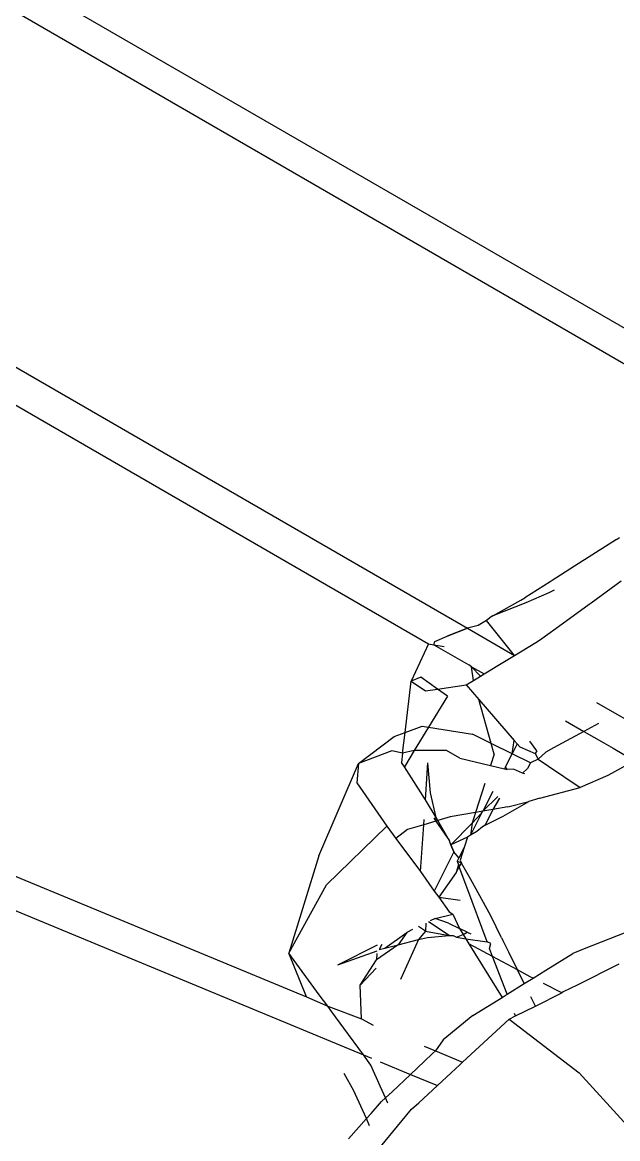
# Model space of a CAD drawing. Header units: inches. Extents: x 3324238 to 135265466, y -1036581 to 20094598.
# Drawn here: x 3354731.444 to 3354731.772, y -519085.294 to -519084.679 of the extents above; entities that cross this region are included whole.
import ezdxf

# ---------------------------------------------------------------- set-up
doc = ezdxf.new("R2010")
doc.units = ezdxf.units.IN
doc.header["$MEASUREMENT"] = 0
doc.layers.add('FURNITURE', color=32, linetype='Continuous', lineweight=13)

msp = doc.modelspace()

# ---------------------------------------------------------------- linework, layer by layer
for p, q in [((3354731.82302, -519084.89492, 0.00267), (3354729.29934, -519083.43558, 0.00267)), ((3354731.80113, -519084.86249, 0.00267), (3354729.35817, -519083.4513, 0.00267)), ((3354729.13836, -519083.54004, 0.00267), (3354731.68878, -519085.01253, 0.00267)), ((3354729.13202, -519083.55621, 0.00267), (3354731.66734, -519085.02116, 0.00267)), ((3354728.62802, -519084.00333, 0.00267), (3354731.6315, -519085.24741, 0.00267)), ((3354728.66634, -519084.0006, 0.00267), (3354731.60007, -519085.21553, 0.00267)), ((3354731.77082, -519084.96365, 0.00267), (3354731.75327, -519084.97485, 0.00267)), ((3354731.77082, -519084.96365, 0.00267), (3354731.77242, -519084.96255, 0.00267)), ((3354731.75238, -519084.97542, 0.00267), (3354731.73542, -519084.98624, 0.00267)), ((3354731.75327, -519084.97485, 0.00267), (3354731.75238, -519084.97542, 0.00267)), ((3354731.73426, -519084.98698, 0.00267), (3354731.72036, -519084.99585, 0.00267)), ((3354731.73542, -519084.98624, 0.00267), (3354731.73426, -519084.98698, 0.00267)), ((3354731.75682, -519084.99861, 0.00267), (3354731.77344, -519084.9865, 0.00267)), ((3354731.73356, -519084.99302, 0.00267), (3354731.72096, -519084.99864, 0.00267)), ((3354731.73661, -519084.99153, 0.00267), (3354731.73356, -519084.99302, 0.00267)), ((3354731.70282, -519085.00567, 0.00267), (3354731.71821, -519084.99705, 0.00267)), ((3354731.72096, -519084.99864, 0.00267), (3354731.70282, -519085.00567, 0.00267)), ((3354731.71821, -519084.99705, 0.00267), (3354731.72036, -519084.99585, 0.00267)), ((3354731.74094, -519085.01017, 0.00267), (3354731.7558, -519084.99936, 0.00267)), ((3354731.7558, -519084.99936, 0.00267), (3354731.75682, -519084.99861, 0.00267)), ((3354731.70186, -519085.00621, 0.00267), (3354731.69934, -519085.00829, 0.00267)), ((3354731.70282, -519085.00567, 0.00267), (3354731.70186, -519085.00621, 0.00267)), ((3354731.68878, -519085.01253, 0.00267), (3354731.67768, -519085.017, 0.00267)), ((3354731.67768, -519085.017, 0.00267), (3354731.68878, -519085.01253, 0.00267)), ((3354731.69464, -519085.01107, 0.00267), (3354731.68878, -519085.01253, 0.00267)), ((3354731.68878, -519085.01253, 0.00267), (3354731.7147, -519085.0275, 0.00267)), ((3354731.69934, -519085.00829, 0.00267), (3354731.69464, -519085.01107, 0.00267)), ((3354731.7147, -519085.0275, 0.00267), (3354731.69934, -519085.00829, 0.00267)), ((3354731.72982, -519085.01827, 0.00267), (3354731.74094, -519085.01017, 0.00267)), ((3354731.67027, -519085.02167, 0.00267), (3354731.67072, -519085.0198, 0.00267)), ((3354731.67072, -519085.0198, 0.00267), (3354731.67768, -519085.017, 0.00267)), ((3354731.72642, -519085.02035, 0.00267), (3354731.72729, -519085.01982, 0.00267)), ((3354731.72729, -519085.01982, 0.00267), (3354731.72982, -519085.01827, 0.00267)), ((3354731.66734, -519085.02116, 0.00267), (3354731.65778, -519085.04171, 0.00267)), ((3354731.66734, -519085.02116, 0.00267), (3354731.67027, -519085.02167, 0.00267)), ((3354731.67027, -519085.02167, 0.00267), (3354731.67587, -519085.02265, 0.00267)), ((3354731.67027, -519085.02167, 0.00267), (3354731.6896, -519085.03279, 0.00267)), ((3354731.7147, -519085.0275, 0.00267), (3354731.72642, -519085.02035, 0.00267)), ((3354731.70554, -519085.03308, 0.00267), (3354731.7147, -519085.0275, 0.00267)), ((3354731.69101, -519085.03378, 0.00267), (3354731.6896, -519085.03279, 0.00267)), ((3354731.69101, -519085.03378, 0.00267), (3354731.69593, -519085.03894, 0.00267)), ((3354731.69203, -519085.04132, 0.00267), (3354731.69101, -519085.03378, 0.00267)), ((3354731.69101, -519085.03378, 0.00267), (3354731.698, -519085.03768, 0.00267)), ((3354731.69593, -519085.03894, 0.00267), (3354731.698, -519085.03768, 0.00267)), ((3354731.698, -519085.03768, 0.00267), (3354731.69981, -519085.03658, 0.00267)), ((3354731.69981, -519085.03658, 0.00267), (3354731.70554, -519085.03308, 0.00267)), ((3354731.65443, -519085.06997, 0.00267), (3354731.65778, -519085.04171, 0.00267)), ((3354731.66307, -519085.03954, 0.00267), (3354731.65778, -519085.04171, 0.00267)), ((3354731.65778, -519085.04171, 0.00267), (3354731.6656, -519085.04697, 0.00267)), ((3354731.67228, -519085.04601, 0.00267), (3354731.66307, -519085.03954, 0.00267)), ((3354731.67228, -519085.04601, 0.00267), (3354731.68805, -519085.04375, 0.00267)), ((3354731.68805, -519085.04375, 0.00267), (3354731.69203, -519085.04132, 0.00267)), ((3354731.68805, -519085.04375, 0.00267), (3354731.69499, -519085.05175, 0.00267)), ((3354731.69203, -519085.04132, 0.00267), (3354731.69593, -519085.03894, 0.00267)), ((3354731.6656, -519085.04697, 0.00267), (3354731.67228, -519085.04601, 0.00267)), ((3354731.67785, -519085.04994, 0.00267), (3354731.66741, -519085.06698, 0.00267)), ((3354731.67785, -519085.04994, 0.00267), (3354731.67228, -519085.04601, 0.00267)), ((3354731.70187, -519085.07596, 0.00267), (3354731.69499, -519085.05175, 0.00267)), ((3354731.69499, -519085.05175, 0.00267), (3354731.71456, -519085.0743, 0.00267)), ((3354731.78926, -519085.07034, 0.00267), (3354731.76008, -519085.0537, 0.00267)), ((3354731.65443, -519085.06997, 0.00267), (3354731.6638, -519085.0664, 0.00267)), ((3354731.66741, -519085.06698, 0.00267), (3354731.65947, -519085.07993, 0.00267)), ((3354731.6638, -519085.0664, 0.00267), (3354731.66741, -519085.06698, 0.00267)), ((3354731.66741, -519085.06698, 0.00267), (3354731.69157, -519085.07083, 0.00267)), ((3354731.74279, -519085.06354, 0.00267), (3354731.75291, -519085.06938, 0.00267)), ((3354731.75484, -519085.06834, 0.00267), (3354731.75291, -519085.06938, 0.00267)), ((3354731.76091, -519085.06505, 0.00267), (3354731.75484, -519085.06834, 0.00267)), ((3354731.62875, -519085.08699, 0.00267), (3354731.6485, -519085.07223, 0.00267)), ((3354731.6485, -519085.07223, 0.00267), (3354731.65443, -519085.06997, 0.00267)), ((3354731.65308, -519085.0814, 0.00267), (3354731.65443, -519085.06997, 0.00267)), ((3354731.70187, -519085.07596, 0.00267), (3354731.69157, -519085.07083, 0.00267)), ((3354731.71336, -519085.08168, 0.00267), (3354731.71456, -519085.0743, 0.00267)), ((3354731.71456, -519085.0743, 0.00267), (3354731.71619, -519085.07617, 0.00267)), ((3354731.72692, -519085.08, 0.00267), (3354731.7232, -519085.07469, 0.00267)), ((3354731.75291, -519085.06938, 0.00267), (3354731.7362, -519085.07843, 0.00267)), ((3354731.75291, -519085.06938, 0.00267), (3354731.76383, -519085.07565, 0.00267)), ((3354731.64704, -519085.07996, 0.00267), (3354731.62875, -519085.08699, 0.00267)), ((3354731.65308, -519085.0814, 0.00267), (3354731.64704, -519085.07996, 0.00267)), ((3354731.65947, -519085.07993, 0.00267), (3354731.65308, -519085.0814, 0.00267)), ((3354731.65947, -519085.07993, 0.00267), (3354731.65403, -519085.0888, 0.00267)), ((3354731.67731, -519085.07988, 0.00267), (3354731.65947, -519085.07993, 0.00267)), ((3354731.6845, -519085.08406, 0.00267), (3354731.67731, -519085.07988, 0.00267)), ((3354731.70356, -519085.08191, 0.00267), (3354731.70187, -519085.07596, 0.00267)), ((3354731.71336, -519085.08168, 0.00267), (3354731.70187, -519085.07596, 0.00267)), ((3354731.71619, -519085.07617, 0.00267), (3354731.71336, -519085.08168, 0.00267)), ((3354731.71619, -519085.07617, 0.00267), (3354731.71765, -519085.07785, 0.00267)), ((3354731.71765, -519085.07785, 0.00267), (3354731.72613, -519085.08153, 0.00267)), ((3354731.72692, -519085.08, 0.00267), (3354731.72613, -519085.08153, 0.00267)), ((3354731.73187, -519085.08077, 0.00267), (3354731.72768, -519085.08457, 0.00267)), ((3354731.7362, -519085.07843, 0.00267), (3354731.73187, -519085.08077, 0.00267)), ((3354731.76383, -519085.07565, 0.00267), (3354731.76897, -519085.07865, 0.00267)), ((3354731.76897, -519085.07865, 0.00267), (3354731.78077, -519085.08546, 0.00267)), ((3354731.60688, -519085.13781, 0.00267), (3354731.62875, -519085.08699, 0.00267)), ((3354731.62875, -519085.08699, 0.00267), (3354731.62784, -519085.09758, 0.00267)), ((3354731.65308, -519085.0814, 0.00267), (3354731.65251, -519085.08639, 0.00267)), ((3354731.65403, -519085.0888, 0.00267), (3354731.65251, -519085.08639, 0.00267)), ((3354731.66558, -519085.10709, 0.00267), (3354731.66694, -519085.08659, 0.00267)), ((3354731.66838, -519085.10308, 0.00267), (3354731.66694, -519085.08659, 0.00267)), ((3354731.6845, -519085.08406, 0.00267), (3354731.70153, -519085.08818, 0.00267)), ((3354731.70356, -519085.08191, 0.00267), (3354731.70153, -519085.08818, 0.00267)), ((3354731.70967, -519085.08889, 0.00267), (3354731.71336, -519085.08168, 0.00267)), ((3354731.72348, -519085.08671, 0.00267), (3354731.71336, -519085.08168, 0.00267)), ((3354731.72348, -519085.08671, 0.00267), (3354731.72188, -519085.08983, 0.00267)), ((3354731.72768, -519085.08457, 0.00267), (3354731.72348, -519085.08671, 0.00267)), ((3354731.72613, -519085.08153, 0.00267), (3354731.72768, -519085.08457, 0.00267)), ((3354731.72768, -519085.08457, 0.00267), (3354731.73345, -519085.08845, 0.00267)), ((3354731.78077, -519085.08546, 0.00267), (3354731.76606, -519085.0936, 0.00267)), ((3354731.66558, -519085.10709, 0.00267), (3354731.65403, -519085.0888, 0.00267)), ((3354731.70153, -519085.08818, 0.00267), (3354731.70909, -519085.09001, 0.00267)), ((3354731.70967, -519085.08889, 0.00267), (3354731.70909, -519085.09001, 0.00267)), ((3354731.70909, -519085.09001, 0.00267), (3354731.71064, -519085.09039, 0.00267)), ((3354731.71064, -519085.09039, 0.00267), (3354731.70967, -519085.08889, 0.00267)), ((3354731.71416, -519085.09014, 0.00267), (3354731.71064, -519085.09039, 0.00267)), ((3354731.71902, -519085.09242, 0.00267), (3354731.71416, -519085.09014, 0.00267)), ((3354731.72188, -519085.08983, 0.00267), (3354731.71902, -519085.09242, 0.00267)), ((3354731.72038, -519085.09275, 0.00267), (3354731.71902, -519085.09242, 0.00267)), ((3354731.73345, -519085.08845, 0.00267), (3354731.75089, -519085.10014, 0.00267)), ((3354731.76606, -519085.0936, 0.00267), (3354731.75089, -519085.10014, 0.00267)), ((3354731.62784, -519085.09758, 0.00267), (3354731.64446, -519085.12152, 0.00267)), ((3354731.69835, -519085.09801, 0.00267), (3354731.6932, -519085.11392, 0.00267)), ((3354731.67163, -519085.11667, 0.00267), (3354731.66838, -519085.10308, 0.00267)), ((3354731.70273, -519085.10243, 0.00267), (3354731.69718, -519085.11324, 0.00267)), ((3354731.69718, -519085.11324, 0.00267), (3354731.70551, -519085.10523, 0.00267)), ((3354731.72859, -519085.10618, 0.00267), (3354731.75089, -519085.10014, 0.00267)), ((3354731.67163, -519085.11667, 0.00267), (3354731.66558, -519085.10709, 0.00267)), ((3354731.70634, -519085.10607, 0.00267), (3354731.70271, -519085.1123, 0.00267)), ((3354731.7111, -519085.11086, 0.00267), (3354731.70271, -519085.1123, 0.00267)), ((3354731.70843, -519085.11608, 0.00267), (3354731.72249, -519085.10784, 0.00267)), ((3354731.7111, -519085.11086, 0.00267), (3354731.72249, -519085.10784, 0.00267)), ((3354731.72859, -519085.10618, 0.00267), (3354731.72249, -519085.10784, 0.00267)), ((3354731.66467, -519085.1207, 0.00267), (3354731.66486, -519085.11788, 0.00267)), ((3354731.67026, -519085.11692, 0.00267), (3354731.67131, -519085.11871, 0.00267)), ((3354731.67131, -519085.11871, 0.00267), (3354731.67163, -519085.11667, 0.00267)), ((3354731.67255, -519085.11833, 0.00267), (3354731.67163, -519085.11667, 0.00267)), ((3354731.67934, -519085.11629, 0.00267), (3354731.67255, -519085.11833, 0.00267)), ((3354731.6932, -519085.11392, 0.00267), (3354731.67934, -519085.11629, 0.00267)), ((3354731.6966, -519085.11439, 0.00267), (3354731.69039, -519085.12649, 0.00267)), ((3354731.6932, -519085.11392, 0.00267), (3354731.69128, -519085.11985, 0.00267)), ((3354731.69128, -519085.11985, 0.00267), (3354731.6966, -519085.11439, 0.00267)), ((3354731.69718, -519085.11324, 0.00267), (3354731.6932, -519085.11392, 0.00267)), ((3354731.6966, -519085.11439, 0.00267), (3354731.69718, -519085.11324, 0.00267)), ((3354731.70271, -519085.1123, 0.00267), (3354731.69718, -519085.11324, 0.00267)), ((3354731.70271, -519085.1123, 0.00267), (3354731.69846, -519085.12096, 0.00267)), ((3354731.69846, -519085.12096, 0.00267), (3354731.70843, -519085.11608, 0.00267)), ((3354731.61111, -519085.1538, 0.00267), (3354731.64446, -519085.12152, 0.00267)), ((3354731.64446, -519085.12152, 0.00267), (3354731.64941, -519085.12832, 0.00267)), ((3354731.65571, -519085.12339, 0.00267), (3354731.64941, -519085.12832, 0.00267)), ((3354731.66467, -519085.1207, 0.00267), (3354731.65571, -519085.12339, 0.00267)), ((3354731.66296, -519085.14649, 0.00267), (3354731.66467, -519085.1207, 0.00267)), ((3354731.67131, -519085.11871, 0.00267), (3354731.66467, -519085.1207, 0.00267)), ((3354731.67255, -519085.11833, 0.00267), (3354731.67131, -519085.11871, 0.00267)), ((3354731.67131, -519085.11871, 0.00267), (3354731.67881, -519085.12965, 0.00267)), ((3354731.67881, -519085.12965, 0.00267), (3354731.67255, -519085.11833, 0.00267)), ((3354731.67966, -519085.1318, 0.00267), (3354731.69128, -519085.11985, 0.00267)), ((3354731.69128, -519085.11985, 0.00267), (3354731.69039, -519085.12649, 0.00267)), ((3354731.69395, -519085.12436, 0.00267), (3354731.69039, -519085.12649, 0.00267)), ((3354731.69713, -519085.12188, 0.00267), (3354731.69395, -519085.12436, 0.00267)), ((3354731.69846, -519085.12096, 0.00267), (3354731.69713, -519085.12188, 0.00267)), ((3354731.64941, -519085.12832, 0.00267), (3354731.66296, -519085.14649, 0.00267)), ((3354731.67966, -519085.1318, 0.00267), (3354731.67881, -519085.12965, 0.00267)), ((3354731.68877, -519085.1276, 0.00267), (3354731.67966, -519085.1318, 0.00267)), ((3354731.68877, -519085.1276, 0.00267), (3354731.68697, -519085.13316, 0.00267)), ((3354731.69039, -519085.12649, 0.00267), (3354731.68877, -519085.1276, 0.00267)), ((3354731.68119, -519085.1357, 0.00267), (3354731.67051, -519085.15729, 0.00267)), ((3354731.67966, -519085.1318, 0.00267), (3354731.68119, -519085.1357, 0.00267)), ((3354731.68119, -519085.1357, 0.00267), (3354731.67966, -519085.1318, 0.00267)), ((3354731.68399, -519085.13899, 0.00267), (3354731.68119, -519085.1357, 0.00267)), ((3354731.68697, -519085.13316, 0.00267), (3354731.68399, -519085.13899, 0.00267)), ((3354731.68697, -519085.13316, 0.00267), (3354731.68468, -519085.14024, 0.00267)), ((3354731.60688, -519085.13781, 0.00267), (3354731.59042, -519085.1914, 0.00267)), ((3354731.68384, -519085.14284, 0.00267), (3354731.68251, -519085.14697, 0.00267)), ((3354731.68399, -519085.13899, 0.00267), (3354731.68307, -519085.14077, 0.00267)), ((3354731.68307, -519085.14077, 0.00267), (3354731.68384, -519085.14284, 0.00267)), ((3354731.68553, -519085.14178, 0.00267), (3354731.68307, -519085.14077, 0.00267)), ((3354731.68384, -519085.14284, 0.00267), (3354731.68426, -519085.14396, 0.00267)), ((3354731.68426, -519085.14396, 0.00267), (3354731.68553, -519085.14178, 0.00267)), ((3354731.68468, -519085.14024, 0.00267), (3354731.68553, -519085.14178, 0.00267)), ((3354731.69058, -519085.15089, 0.00267), (3354731.68553, -519085.14178, 0.00267)), ((3354731.66296, -519085.14649, 0.00267), (3354731.67051, -519085.15729, 0.00267)), ((3354731.68251, -519085.14697, 0.00267), (3354731.67292, -519085.16059, 0.00267)), ((3354731.68251, -519085.14697, 0.00267), (3354731.68426, -519085.14396, 0.00267)), ((3354731.68841, -519085.15512, 0.00267), (3354731.68426, -519085.14396, 0.00267)), ((3354731.59042, -519085.1914, 0.00267), (3354731.61111, -519085.1538, 0.00267)), ((3354731.69958, -519085.18514, 0.00267), (3354731.68841, -519085.15512, 0.00267)), ((3354731.70165, -519085.17088, 0.00267), (3354731.69058, -519085.15089, 0.00267)), ((3354731.67051, -519085.15729, 0.00267), (3354731.67292, -519085.16059, 0.00267)), ((3354731.67292, -519085.16059, 0.00267), (3354731.68478, -519085.1622, 0.00267)), ((3354731.67292, -519085.16059, 0.00267), (3354731.67875, -519085.16859, 0.00267)), ((3354731.671, -519085.17236, 0.00267), (3354731.66823, -519085.1737, 0.00267)), ((3354731.671, -519085.17236, 0.00267), (3354731.68081, -519085.16996, 0.00267)), ((3354731.67829, -519085.17487, 0.00267), (3354731.671, -519085.17236, 0.00267)), ((3354731.67875, -519085.16859, 0.00267), (3354731.68081, -519085.16996, 0.00267)), ((3354731.68081, -519085.16996, 0.00267), (3354731.68443, -519085.17783, 0.00267)), ((3354731.70758, -519085.18288, 0.00267), (3354731.70165, -519085.17088, 0.00267)), ((3354731.65858, -519085.1784, 0.00267), (3354731.65532, -519085.17999, 0.00267)), ((3354731.66559, -519085.17926, 0.00267), (3354731.66178, -519085.18395, 0.00267)), ((3354731.66559, -519085.17926, 0.00267), (3354731.6619, -519085.17678, 0.00267)), ((3354731.66591, -519085.17483, 0.00267), (3354731.66559, -519085.17926, 0.00267)), ((3354731.66559, -519085.17926, 0.00267), (3354731.67872, -519085.18177, 0.00267)), ((3354731.67872, -519085.18177, 0.00267), (3354731.66724, -519085.17419, 0.00267)), ((3354731.67829, -519085.17487, 0.00267), (3354731.68443, -519085.17783, 0.00267)), ((3354731.68854, -519085.17981, 0.00267), (3354731.68443, -519085.17783, 0.00267)), ((3354731.68443, -519085.17783, 0.00267), (3354731.68648, -519085.18117, 0.00267)), ((3354731.7918, -519085.17389, 0.00267), (3354731.75307, -519085.18908, 0.00267)), ((3354731.64325, -519085.18867, 0.00267), (3354731.65532, -519085.17999, 0.00267)), ((3354731.65532, -519085.17999, 0.00267), (3354731.65066, -519085.18679, 0.00267)), ((3354731.65066, -519085.18679, 0.00267), (3354731.66178, -519085.18395, 0.00267)), ((3354731.66178, -519085.18395, 0.00267), (3354731.65186, -519085.20588, 0.00267)), ((3354731.66178, -519085.18395, 0.00267), (3354731.6667, -519085.1827, 0.00267)), ((3354731.6667, -519085.1827, 0.00267), (3354731.67872, -519085.18177, 0.00267)), ((3354731.67872, -519085.18177, 0.00267), (3354731.68099, -519085.18159, 0.00267)), ((3354731.68099, -519085.18159, 0.00267), (3354731.68275, -519085.18254, 0.00267)), ((3354731.68275, -519085.18254, 0.00267), (3354731.68648, -519085.18117, 0.00267)), ((3354731.68275, -519085.18254, 0.00267), (3354731.68794, -519085.18353, 0.00267)), ((3354731.68648, -519085.18117, 0.00267), (3354731.68854, -519085.17981, 0.00267)), ((3354731.68648, -519085.18117, 0.00267), (3354731.68794, -519085.18353, 0.00267)), ((3354731.68794, -519085.18353, 0.00267), (3354731.68959, -519085.18622, 0.00267)), ((3354731.68794, -519085.18353, 0.00267), (3354731.69958, -519085.18514, 0.00267)), ((3354731.68854, -519085.17981, 0.00267), (3354731.69068, -519085.18084, 0.00267)), ((3354731.70172, -519085.18617, 0.00267), (3354731.69958, -519085.18514, 0.00267)), ((3354731.70758, -519085.18288, 0.00267), (3354731.70821, -519085.18416, 0.00267)), ((3354731.71154, -519085.1909, 0.00267), (3354731.70821, -519085.18416, 0.00267)), ((3354731.60007, -519085.21553, 0.00267), (3354731.59042, -519085.1914, 0.00267)), ((3354731.60712, -519085.21428, 0.00267), (3354731.59042, -519085.1914, 0.00267)), ((3354731.61732, -519085.1979, 0.00267), (3354731.63919, -519085.18681, 0.00267)), ((3354731.61732, -519085.1979, 0.00267), (3354731.63898, -519085.19019, 0.00267)), ((3354731.65066, -519085.18679, 0.00267), (3354731.63872, -519085.19509, 0.00267)), ((3354731.6389, -519085.19165, 0.00267), (3354731.63872, -519085.19509, 0.00267)), ((3354731.64155, -519085.18668, 0.00267), (3354731.64014, -519085.18933, 0.00267)), ((3354731.64014, -519085.18933, 0.00267), (3354731.64325, -519085.18867, 0.00267)), ((3354731.64014, -519085.18933, 0.00267), (3354731.64325, -519085.18867, 0.00267)), ((3354731.64325, -519085.18867, 0.00267), (3354731.65066, -519085.18679, 0.00267)), ((3354731.68959, -519085.18622, 0.00267), (3354731.7078, -519085.21581, 0.00267)), ((3354731.70265, -519085.19325, 0.00267), (3354731.68959, -519085.18622, 0.00267)), ((3354731.70094, -519085.18878, 0.00267), (3354731.70172, -519085.18617, 0.00267)), ((3354731.70265, -519085.19325, 0.00267), (3354731.70094, -519085.18878, 0.00267)), ((3354731.71634, -519085.20062, 0.00267), (3354731.71154, -519085.1909, 0.00267)), ((3354731.73197, -519085.20075, 0.00267), (3354731.74674, -519085.19156, 0.00267)), ((3354731.75307, -519085.18908, 0.00267), (3354731.74674, -519085.19156, 0.00267)), ((3354731.6296, -519085.20911, 0.00267), (3354731.63872, -519085.19509, 0.00267)), ((3354731.71061, -519085.21405, 0.00267), (3354731.70265, -519085.19325, 0.00267)), ((3354731.71634, -519085.20062, 0.00267), (3354731.70265, -519085.19325, 0.00267)), ((3354731.7722, -519085.19751, 0.00267), (3354731.74914, -519085.20903, 0.00267)), ((3354731.63847, -519085.19971, 0.00267), (3354731.6296, -519085.20911, 0.00267)), ((3354731.72007, -519085.20817, 0.00267), (3354731.71634, -519085.20062, 0.00267)), ((3354731.72335, -519085.2044, 0.00267), (3354731.71634, -519085.20062, 0.00267)), ((3354731.72488, -519085.20517, 0.00267), (3354731.73197, -519085.20075, 0.00267)), ((3354731.63046, -519085.2276, 0.00267), (3354731.6296, -519085.20911, 0.00267)), ((3354731.71061, -519085.21405, 0.00267), (3354731.72007, -519085.20817, 0.00267)), ((3354731.72007, -519085.20817, 0.00267), (3354731.72488, -519085.20517, 0.00267)), ((3354731.72488, -519085.20517, 0.00267), (3354731.72335, -519085.2044, 0.00267)), ((3354731.74068, -519085.21325, 0.00267), (3354731.73071, -519085.20813, 0.00267)), ((3354731.74914, -519085.20903, 0.00267), (3354731.74157, -519085.21261, 0.00267)), ((3354731.60007, -519085.21553, 0.00267), (3354731.61182, -519085.22066, 0.00267)), ((3354731.61182, -519085.22066, 0.00267), (3354731.60712, -519085.21428, 0.00267)), ((3354731.69181, -519085.22576, 0.00267), (3354731.7078, -519085.21581, 0.00267)), ((3354731.7078, -519085.21581, 0.00267), (3354731.71061, -519085.21405, 0.00267)), ((3354731.72616, -519085.22051, 0.00267), (3354731.72365, -519085.21543, 0.00267)), ((3354731.72616, -519085.22051, 0.00267), (3354731.74068, -519085.21325, 0.00267)), ((3354731.74157, -519085.21261, 0.00267), (3354731.74068, -519085.21325, 0.00267)), ((3354731.61406, -519085.22371, 0.00267), (3354731.61182, -519085.22066, 0.00267)), ((3354731.61182, -519085.22066, 0.00267), (3354731.63046, -519085.2276, 0.00267)), ((3354731.71518, -519085.22599, 0.00267), (3354731.72616, -519085.22051, 0.00267)), ((3354731.62071, -519085.23274, 0.00267), (3354731.61406, -519085.22371, 0.00267)), ((3354731.63046, -519085.2276, 0.00267), (3354731.63681, -519085.23101, 0.00267)), ((3354731.69181, -519085.22576, 0.00267), (3354731.67535, -519085.23902, 0.00267)), ((3354731.68609, -519085.25143, 0.00267), (3354731.71181, -519085.22768, 0.00267)), ((3354731.71181, -519085.22768, 0.00267), (3354731.71518, -519085.22599, 0.00267)), ((3354731.71181, -519085.22768, 0.00267), (3354731.75032, -519085.25735, 0.00267)), ((3354731.71518, -519085.22599, 0.00267), (3354731.71469, -519085.2247, 0.00267)), ((3354731.6315, -519085.24741, 0.00267), (3354731.62071, -519085.23274, 0.00267)), ((3354731.67535, -519085.23902, 0.00267), (3354731.67111, -519085.24522, 0.00267)), ((3354731.66954, -519085.24669, 0.00267), (3354731.6649, -519085.25105, 0.00267)), ((3354731.66498, -519085.24268, 0.00267), (3354731.67111, -519085.24522, 0.00267)), ((3354731.67111, -519085.24522, 0.00267), (3354731.66954, -519085.24669, 0.00267)), ((3354731.67111, -519085.24522, 0.00267), (3354731.68609, -519085.25143, 0.00267)), ((3354731.6315, -519085.24741, 0.00267), (3354731.63584, -519085.24921, 0.00267)), ((3354731.63564, -519085.25303, 0.00267), (3354731.6315, -519085.24741, 0.00267)), ((3354731.64093, -519085.26504, 0.00267), (3354731.63564, -519085.25303, 0.00267)), ((3354731.64073, -519085.25124, 0.00267), (3354731.65737, -519085.25813, 0.00267)), ((3354731.6649, -519085.25105, 0.00267), (3354731.65737, -519085.25813, 0.00267)), ((3354731.67981, -519085.25723, 0.00267), (3354731.68451, -519085.25289, 0.00267)), ((3354731.68451, -519085.25289, 0.00267), (3354731.68609, -519085.25143, 0.00267)), ((3354731.62626, -519085.26712, 0.00267), (3354731.62093, -519085.25767, 0.00267)), ((3354731.65737, -519085.25813, 0.00267), (3354731.64723, -519085.26765, 0.00267)), ((3354731.65737, -519085.25813, 0.00267), (3354731.67219, -519085.26427, 0.00267)), ((3354731.67219, -519085.26427, 0.00267), (3354731.67981, -519085.25723, 0.00267)), ((3354731.75032, -519085.25735, 0.00267), (3354731.78056, -519085.29056, 0.00267)), ((3354731.64359, -519085.27108, 0.00267), (3354731.64093, -519085.26504, 0.00267)), ((3354731.66193, -519085.27374, 0.00267), (3354731.67219, -519085.26427, 0.00267)), ((3354731.63093, -519085.27763, 0.00267), (3354731.62626, -519085.26712, 0.00267)), ((3354731.64359, -519085.27108, 0.00267), (3354731.64149, -519085.27305, 0.00267)), ((3354731.64723, -519085.26765, 0.00267), (3354731.64359, -519085.27108, 0.00267)), ((3354731.64484, -519085.27392, 0.00267), (3354731.64359, -519085.27108, 0.00267)), ((3354731.61314, -519085.33157, 0.00267), (3354731.65801, -519085.27736, 0.00267)), ((3354731.63309, -519085.28248, 0.00267), (3354731.63093, -519085.27763, 0.00267)), ((3354731.63566, -519085.27959, 0.00267), (3354731.64149, -519085.27305, 0.00267)), ((3354731.65801, -519085.27736, 0.00267), (3354731.66193, -519085.27374, 0.00267)), ((3354731.62324, -519085.29352, 0.00267), (3354731.63309, -519085.28248, 0.00267)), ((3354731.63309, -519085.28248, 0.00267), (3354731.63566, -519085.27959, 0.00267)), ((3354731.63482, -519085.28639, 0.00267), (3354731.63309, -519085.28248, 0.00267))]:
    msp.add_line(p, q)
at = {"layer": 'FURNITURE', "lineweight": 30}
msp.add_arc((3354732.75313, -519086.61744, 0.00267), 12.0161, 2.966283, 177.033717, dxfattribs=at)

doc.saveas('drawing.dxf')
